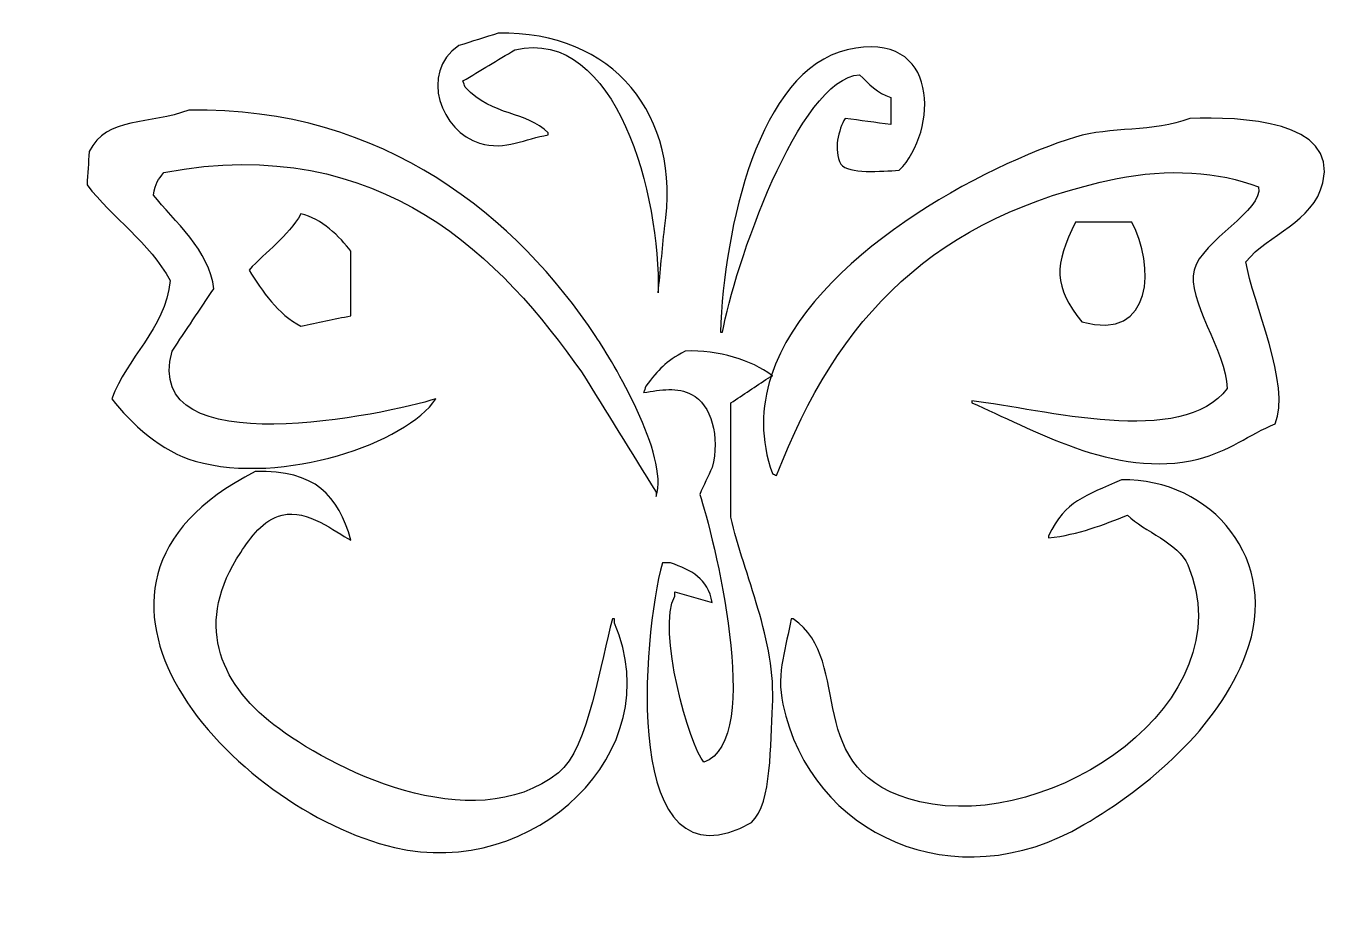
# Model space of a CAD drawing. Header units: centimetres. Extents: x -11.5 to 11.5, y -7.9 to 7.4.
import ezdxf

# ---------------------------------------------------------------- set-up
doc = ezdxf.new("R2010")
doc.units = ezdxf.units.CM
doc.header["$MEASUREMENT"] = 0
doc.layers.add('Camada 1', color=7, linetype='Continuous')

msp = doc.modelspace()

# ---------------------------------------------------------------- linework, layer by layer
at = {"layer": 'Camada 1'}
for points, knots in [([(-0.40693, 2.71153), (-0.36462, 4.38423), (-1.1348, 7.36984), (-2.91129, 6.95809), (-2.91129, 6.95809), (-3.21374, 6.77664), (-3.51623, 6.59511), (-3.81868, 6.41366), (-3.81868, 6.41366), (-3.80656, 6.37736), (-3.79447, 6.34106), (-3.78238, 6.30478), (-3.78238, 6.30478), (-3.2924, 5.78797), (-2.70053, 5.88851), (-2.33056, 5.50629), (-2.33056, 5.50629), (-2.33056, 5.4942), (-2.33056, 5.48208), (-2.33056, 5.46999), (-2.33056, 5.46999), (-2.71892, 5.41101), (-3.07909, 5.19167), (-3.5283, 5.32481), (-3.5283, 5.32481), (-4.18859, 5.5205), (-4.59555, 6.5542), (-3.89126, 7.03068), (-3.89126, 7.03068), (-3.66142, 7.10326), (-3.43152, 7.17588), (-3.20165, 7.24846), (-3.20165, 7.24846), (-1.20211, 7.29267), (0.01751, 5.8178), (-0.29803, 3.83671), (-0.29803, 3.83671), (-0.33433, 3.46168), (-0.37063, 3.08655), (-0.40693, 2.71153)], [0, 0, 0, 0, 0.09090909, 0.09090909, 0.09090909, 0.09090909, 0.18181818, 0.18181818, 0.18181818, 0.18181818, 0.27272727, 0.27272727, 0.27272727, 0.27272727, 0.36363636, 0.36363636, 0.36363636, 0.36363636, 0.45454545, 0.45454545, 0.45454545, 0.45454545, 0.54545455, 0.54545455, 0.54545455, 0.54545455, 0.63636364, 0.63636364, 0.63636364, 0.63636364, 0.72727273, 0.72727273, 0.72727273, 0.72727273, 0.81818182, 0.81818182, 0.81818182, 0.81818182, 1, 1, 1, 1]), ([(2.78704, 4.96184), (2.65044, 5.20605), (2.74529, 5.56353), (2.85964, 5.76035), (2.85964, 5.76035), (3.12578, 5.72405), (3.39201, 5.68775), (3.65815, 5.65147), (3.65815, 5.65147), (3.65815, 5.80871), (3.65815, 5.96603), (3.65815, 6.1233), (3.65815, 6.1233), (3.42325, 6.20275), (3.27083, 6.36529), (3.11372, 6.52256), (3.11372, 6.52256), (2.04015, 6.45467), (0.91427, 3.14026), (0.71824, 2.02194), (0.71824, 2.02194), (0.70615, 2.02194), (0.69403, 2.02194), (0.68194, 2.02194), (0.68194, 2.02194), (0.74369, 3.85283), (1.34903, 6.59878), (2.89595, 6.95809), (2.89595, 6.95809), (4.5319, 7.33808), (4.48811, 5.52664), (3.80331, 4.85296), (3.80331, 4.85296), (3.498, 4.83955), (2.91462, 4.77793), (2.78704, 4.96184)], [0, 0, 0, 0, 0.1, 0.1, 0.1, 0.1, 0.2, 0.2, 0.2, 0.2, 0.3, 0.3, 0.3, 0.3, 0.4, 0.4, 0.4, 0.4, 0.5, 0.5, 0.5, 0.5, 0.6, 0.6, 0.6, 0.6, 0.7, 0.7, 0.7, 0.7, 0.8, 0.8, 0.8, 0.8, 1, 1, 1, 1]), ([(-1.49577, 1.94934), (-1.2037, 1.51127), (-0.21148, -0.13349), (-0.4432, -0.84537), (-0.4432, -0.84537), (-0.4432, -0.82116), (-0.4432, -0.79698), (-0.4432, -0.77277), (-0.4432, -0.77277), (-0.8787, -0.07112), (-1.31434, 0.63071), (-1.74982, 1.33233), (-1.74982, 1.33233), (-3.11486, 3.2712), (-5.22142, 5.53405), (-9.04518, 4.81668), (-9.04518, 4.81668), (-9.14276, 4.68002), (-9.1971, 4.64288), (-9.22666, 4.41742), (-9.22666, 4.41742), (-8.879, 3.98358), (-8.23672, 3.43711), (-8.17409, 2.78415), (-8.17409, 2.78415), (-8.41603, 2.42125), (-8.65804, 2.05821), (-8.9, 1.69528), (-8.9, 1.69528), (-9.47311, -0.32997), (-5.12096, 0.59438), (-4.29051, 0.86049), (-4.29051, 0.86049), (-4.80457, 0.0927), (-6.95973, -0.66126), (-8.50077, -0.22838), (-8.50077, -0.22838), (-9.07182, -0.06796), (-9.63538, 0.43059), (-9.95259, 0.86049), (-9.95259, 0.86049), (-9.69967, 1.58622), (-9.02898, 2.05318), (-8.93633, 2.92932), (-8.93633, 2.92932), (-9.29765, 3.59475), (-9.94201, 4.01371), (-10.38815, 4.59889), (-10.38815, 4.59889), (-10.37606, 4.79243), (-10.36394, 4.98605), (-10.35185, 5.17962), (-10.35185, 5.17962), (-10.04903, 5.80274), (-9.28426, 5.63835), (-8.60967, 5.90553), (-8.60967, 5.90553), (-5.17073, 5.96268), (-2.86647, 4.00521), (-1.49577, 1.94934)], [0, 0, 0, 0, 0.0625, 0.0625, 0.0625, 0.0625, 0.125, 0.125, 0.125, 0.125, 0.1875, 0.1875, 0.1875, 0.1875, 0.25, 0.25, 0.25, 0.25, 0.3125, 0.3125, 0.3125, 0.3125, 0.375, 0.375, 0.375, 0.375, 0.4375, 0.4375, 0.4375, 0.4375, 0.5, 0.5, 0.5, 0.5, 0.5625, 0.5625, 0.5625, 0.5625, 0.625, 0.625, 0.625, 0.625, 0.6875, 0.6875, 0.6875, 0.6875, 0.75, 0.75, 0.75, 0.75, 0.8125, 0.8125, 0.8125, 0.8125, 0.875, 0.875, 0.875, 0.875, 1, 1, 1, 1]), ([(11.20756, 4.63518), (11.04153, 3.94126), (10.25503, 3.73938), (9.86464, 3.25596), (9.86464, 3.25596), (9.96955, 2.56143), (10.66717, 1.07765), (10.37277, 0.42492), (10.37277, 0.42492), (9.93338, 0.23773), (9.55277, -0.06236), (9.02985, -0.19211), (9.02985, -0.19211), (7.57538, -0.55295), (6.08999, 0.36246), (5.07367, 0.78788), (5.07367, 0.78788), (5.07367, 0.79997), (5.07367, 0.81209), (5.07367, 0.82418), (5.07367, 0.82418), (6.32634, 0.68009), (8.75463, -0.0064), (9.53798, 1.04196), (9.53798, 1.04196), (9.51877, 1.69884), (8.82138, 2.60115), (8.95727, 3.11079), (8.95727, 3.11079), (9.0943, 3.62474), (10.17875, 4.15626), (10.08241, 4.56261), (10.08241, 4.56261), (9.40222, 4.83325), (8.47866, 4.88617), (7.61432, 4.70779), (7.61432, 4.70779), (4.42334, 4.04922), (2.72585, 2.29863), (1.66188, -0.48244), (1.66188, -0.48244), (1.63767, -0.47035), (1.61349, -0.45823), (1.58928, -0.44614), (1.58928, -0.44614), (1.37788, 0.14232), (1.39219, 0.71067), (1.56526, 1.24772), (1.56526, 1.24772), (1.57328, 1.25172), (1.58129, 1.25574), (1.58928, 1.25973), (1.58928, 1.25973), (1.58425, 1.2638), (1.57862, 1.26764), (1.57343, 1.27166), (1.57343, 1.27166), (2.26246, 3.34941), (5.3239, 4.9545), (6.88838, 5.43369), (6.88838, 5.43369), (7.48533, 5.61654), (8.25162, 5.5146), (8.88461, 5.76034), (8.88461, 5.76034), (9.78805, 5.78657), (11.46913, 5.72839), (11.20756, 4.63518)], [0, 0, 0, 0, 0.05555556, 0.05555556, 0.05555556, 0.05555556, 0.11111111, 0.11111111, 0.11111111, 0.11111111, 0.16666667, 0.16666667, 0.16666667, 0.16666667, 0.22222222, 0.22222222, 0.22222222, 0.22222222, 0.27777778, 0.27777778, 0.27777778, 0.27777778, 0.33333333, 0.33333333, 0.33333333, 0.33333333, 0.38888889, 0.38888889, 0.38888889, 0.38888889, 0.44444444, 0.44444444, 0.44444444, 0.44444444, 0.5, 0.5, 0.5, 0.5, 0.55555556, 0.55555556, 0.55555556, 0.55555556, 0.61111111, 0.61111111, 0.61111111, 0.61111111, 0.66666667, 0.66666667, 0.66666667, 0.66666667, 0.72222222, 0.72222222, 0.72222222, 0.72222222, 0.77777778, 0.77777778, 0.77777778, 0.77777778, 0.83333333, 0.83333333, 0.83333333, 0.83333333, 0.88888889, 0.88888889, 0.88888889, 0.88888889, 1, 1, 1, 1]), ([(-7.55708, 3.11079), (-7.25469, 3.43752), (-6.8825, 3.69234), (-6.64969, 4.09075), (-6.64969, 4.09075), (-6.29552, 4.01291), (-5.96484, 3.69385), (-5.7786, 3.43744), (-5.7786, 3.43744), (-5.7786, 3.06242), (-5.7786, 2.68729), (-5.7786, 2.31227), (-5.7786, 2.31227), (-6.06893, 2.25179), (-6.35936, 2.1913), (-6.64969, 2.13082), (-6.64969, 2.13082), (-7.05377, 2.33831), (-7.32335, 2.73431), (-7.55708, 3.11079)], [0, 0, 0, 0, 0.16666667, 0.16666667, 0.16666667, 0.16666667, 0.33333333, 0.33333333, 0.33333333, 0.33333333, 0.5, 0.5, 0.5, 0.5, 0.66666667, 0.66666667, 0.66666667, 0.66666667, 1, 1, 1, 1]), ([(6.9973, 2.2034), (6.5051, 2.81745), (6.50555, 3.20601), (6.88842, 3.94558), (6.88842, 3.94558), (7.21505, 3.94558), (7.54176, 3.94558), (7.86841, 3.94558), (7.86841, 3.94558), (8.26646, 3.21223), (8.2659, 1.85153), (6.9973, 2.2034)], [0, 0, 0, 0, 0.25, 0.25, 0.25, 0.25, 0.5, 0.5, 0.5, 0.5, 1, 1, 1, 1]), ([(1.51672, 1.22343), (1.29897, 1.07825), (1.08116, 0.93305), (0.86341, 0.7879), (0.86341, 0.7879), (0.86341, 0.12255), (0.86341, -0.54298), (0.86341, -1.20835), (0.86341, -1.20835), (1.08635, -2.21199), (1.66145, -3.36346), (1.58932, -4.51122), (1.58932, -4.51122), (1.5481, -5.16725), (1.59011, -6.18632), (1.22636, -6.54375), (1.22636, -6.54375), (-1.07594, -7.82724), (-0.68269, -3.2757), (-0.33434, -2.00683), (-0.33434, -2.00683), (-0.28595, -2.00683), (-0.23756, -2.00683), (-0.18916, -2.00683), (-0.18916, -2.00683), (0.16745, -2.13822), (0.46568, -2.27361), (0.53675, -2.69644), (0.53675, -2.69644), (0.319, -2.63596), (0.10119, -2.57545), (-0.11656, -2.51496), (-0.11656, -2.51496), (-0.11656, -2.53917), (-0.11656, -2.56335), (-0.11656, -2.58756), (-0.11656, -2.58756), (-0.44226, -3.15181), (0.14392, -5.22233), (0.39157, -5.49118), (0.39157, -5.49118), (1.46856, -5.10626), (0.53947, -1.47525), (0.31897, -0.80909), (0.31897, -0.80909), (0.39155, -0.65182), (0.46415, -0.4945), (0.53672, -0.33726), (0.53672, -0.33726), (0.6779, 0.18564), (0.52317, 0.77166), (0.17376, 0.93306), (0.17376, 0.93306), (-0.06074, 1.07178), (-0.36464, 1.01879), (-0.66103, 0.96936), (-0.66103, 0.96936), (-0.64891, 1.00566), (-0.63682, 1.04196), (-0.62473, 1.07824), (-0.62473, 1.07824), (-0.3875, 1.38622), (-0.29472, 1.49615), (0.06488, 1.69525), (0.06488, 1.69525), (0.6504, 1.71075), (1.23479, 1.53542), (1.57343, 1.27163), (1.57343, 1.27163), (1.57078, 1.26364), (1.56782, 1.2557), (1.56523, 1.24769), (1.56523, 1.24769), (1.54911, 1.23963), (1.53292, 1.23153), (1.51672, 1.22343)], [0, 0, 0, 0, 0.05, 0.05, 0.05, 0.05, 0.1, 0.1, 0.1, 0.1, 0.15, 0.15, 0.15, 0.15, 0.2, 0.2, 0.2, 0.2, 0.25, 0.25, 0.25, 0.25, 0.3, 0.3, 0.3, 0.3, 0.35, 0.35, 0.35, 0.35, 0.4, 0.4, 0.4, 0.4, 0.45, 0.45, 0.45, 0.45, 0.5, 0.5, 0.5, 0.5, 0.55, 0.55, 0.55, 0.55, 0.6, 0.6, 0.6, 0.6, 0.65, 0.65, 0.65, 0.65, 0.7, 0.7, 0.7, 0.7, 0.75, 0.75, 0.75, 0.75, 0.8, 0.8, 0.8, 0.8, 0.85, 0.85, 0.85, 0.85, 0.9, 0.9, 0.9, 0.9, 1, 1, 1, 1]), ([(-7.44821, -0.40984), (-6.39755, -0.37947), (-5.99716, -0.83185), (-5.77861, -1.60758), (-5.77861, -1.60758), (-6.05973, -1.46486), (-6.52865, -1.06505), (-6.97635, -1.17205), (-6.97635, -1.17205), (-7.32377, -1.25508), (-7.5248, -1.56046), (-7.70226, -1.82536), (-7.70226, -1.82536), (-8.51027, -3.0317), (-8.09755, -4.08265), (-7.12153, -4.83785), (-7.12153, -4.83785), (-6.16411, -5.57866), (-3.65824, -6.86615), (-2.14908, -5.67264), (-2.14908, -5.67264), (-1.61827, -5.25285), (-1.40809, -3.68308), (-1.20539, -2.98678), (-1.20539, -2.98678), (-1.1933, -2.98678), (-1.18118, -2.98678), (-1.16909, -2.98678), (-1.16909, -2.98678), (-1.16909, -3.01099), (-1.16909, -3.03517), (-1.16909, -3.05938), (-1.16909, -3.05938), (-0.20029, -5.32958), (-2.59178, -7.55111), (-5.0164, -6.97926), (-5.0164, -6.97926), (-7.81685, -6.31881), (-11.45082, -2.4397), (-7.44821, -0.40984)], [0, 0, 0, 0, 0.09090909, 0.09090909, 0.09090909, 0.09090909, 0.18181818, 0.18181818, 0.18181818, 0.18181818, 0.27272727, 0.27272727, 0.27272727, 0.27272727, 0.36363636, 0.36363636, 0.36363636, 0.36363636, 0.45454545, 0.45454545, 0.45454545, 0.45454545, 0.54545455, 0.54545455, 0.54545455, 0.54545455, 0.63636364, 0.63636364, 0.63636364, 0.63636364, 0.72727273, 0.72727273, 0.72727273, 0.72727273, 0.81818182, 0.81818182, 0.81818182, 0.81818182, 1, 1, 1, 1]), ([(1.95228, -2.9868), (3.05448, -3.72036), (2.03068, -5.6832), (4.16629, -6.18077), (4.16629, -6.18077), (6.47277, -6.71819), (9.86198, -4.44214), (8.84836, -2.04311), (8.84836, -2.04311), (8.68434, -1.65494), (8.08408, -1.45756), (7.79579, -1.17202), (7.79579, -1.17202), (7.37351, -1.34011), (6.94185, -1.51204), (6.41657, -1.57128), (6.41657, -1.57128), (6.41657, -1.55919), (6.41657, -1.54707), (6.41657, -1.53498), (6.41657, -1.53498), (6.71724, -0.90424), (7.04456, -0.85167), (7.68691, -0.55502), (7.68691, -0.55502), (9.26907, -0.52642), (10.48583, -1.97065), (9.86462, -3.60381), (9.86462, -3.60381), (9.37271, -4.89709), (8.16293, -5.91532), (7.03358, -6.58), (7.03358, -6.58), (4.77409, -7.9099), (2.25642, -6.75788), (1.77078, -4.4749), (1.77078, -4.4749), (1.65182, -3.91568), (1.83806, -3.45779), (1.91596, -2.98678), (1.91596, -2.98678), (1.92807, -2.9868), (1.94016, -2.9868), (1.95228, -2.9868)], [0, 0, 0, 0, 0.08333333, 0.08333333, 0.08333333, 0.08333333, 0.16666667, 0.16666667, 0.16666667, 0.16666667, 0.25, 0.25, 0.25, 0.25, 0.33333333, 0.33333333, 0.33333333, 0.33333333, 0.41666667, 0.41666667, 0.41666667, 0.41666667, 0.5, 0.5, 0.5, 0.5, 0.58333333, 0.58333333, 0.58333333, 0.58333333, 0.66666667, 0.66666667, 0.66666667, 0.66666667, 0.75, 0.75, 0.75, 0.75, 0.83333333, 0.83333333, 0.83333333, 0.83333333, 1, 1, 1, 1])]:
    msp.add_open_spline(points, degree=3, knots=knots, dxfattribs=at)

doc.saveas('drawing.dxf')
